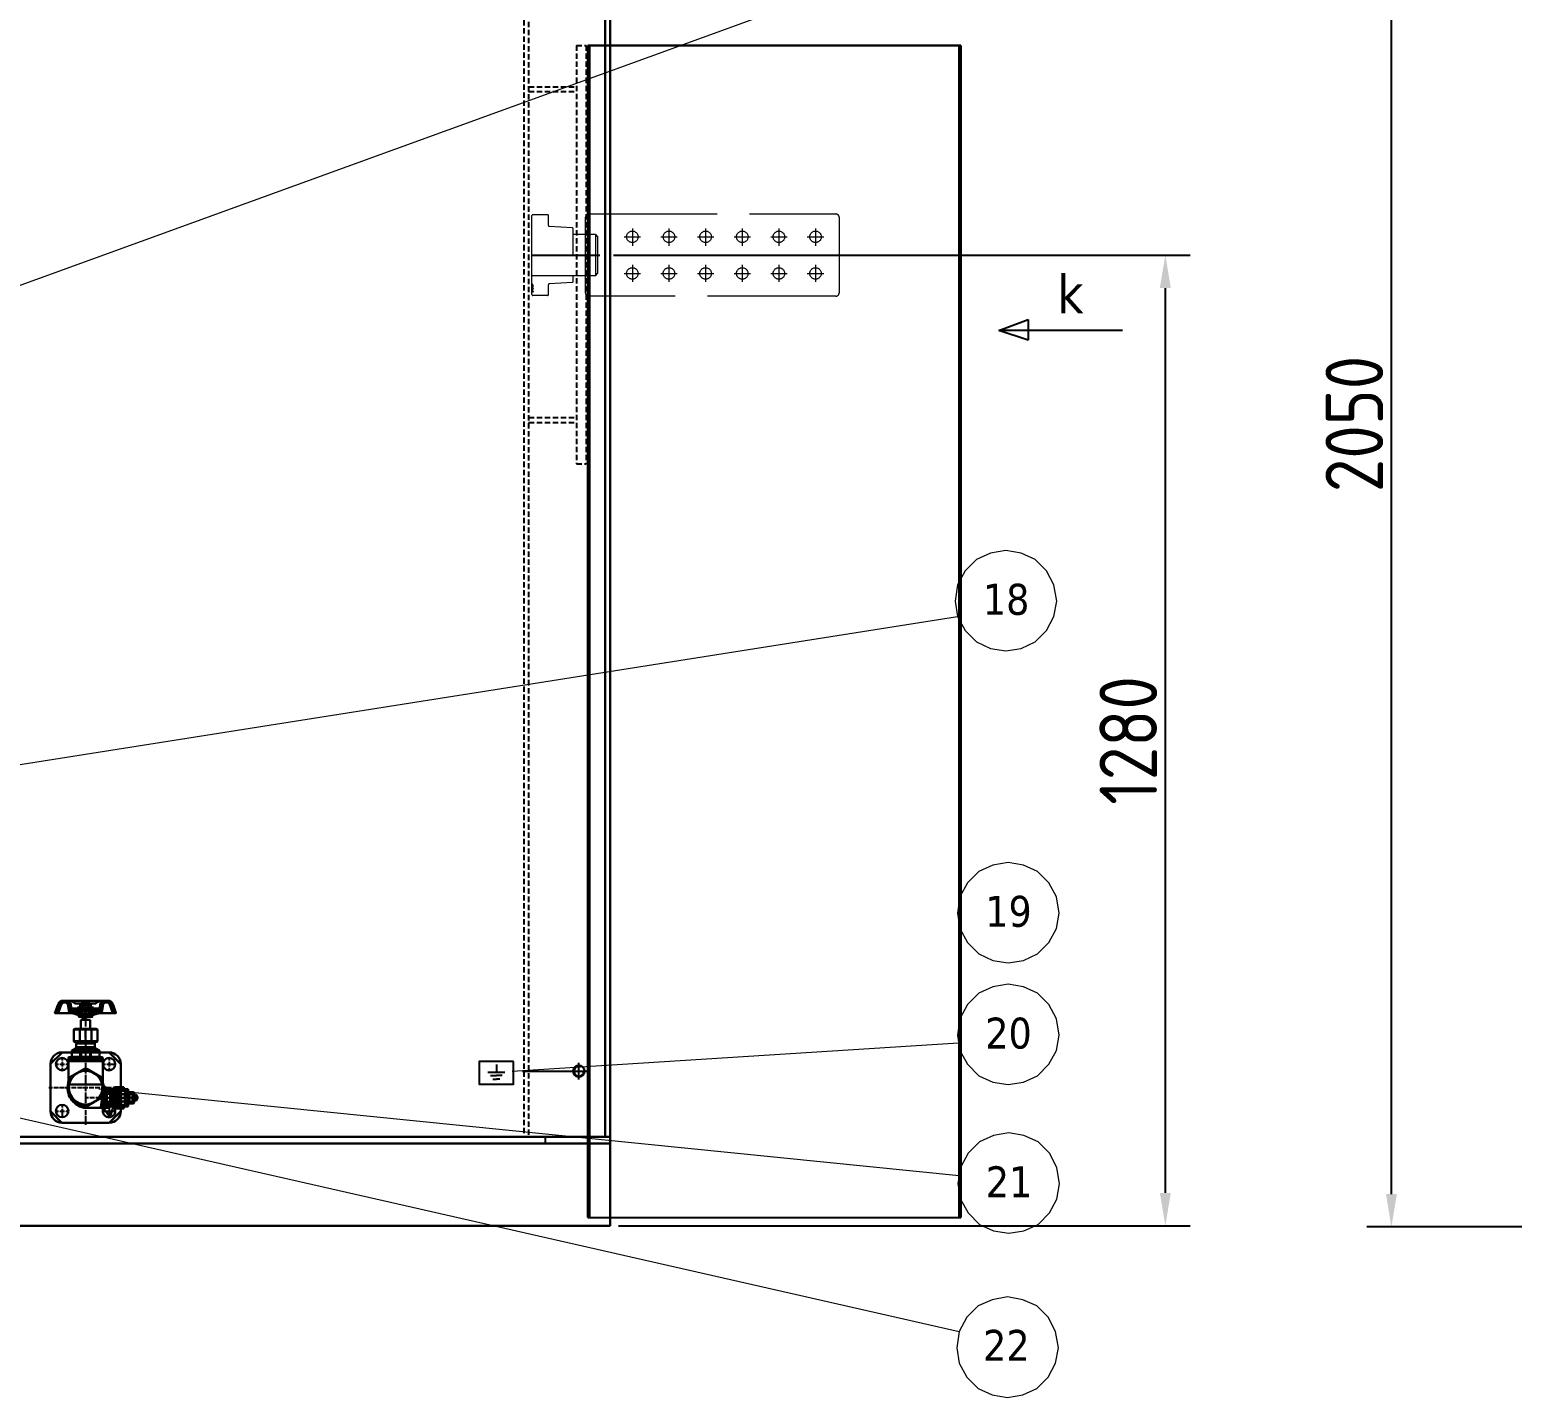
# Model space of a CAD drawing. Header units: millimetres. Extents: x 97339 to 122350, y -311274 to -152040.
# Drawn here: x 111856 to 113657, y -155415 to -153754 of the extents above; entities that cross this region are included whole.
import ezdxf

# ---------------------------------------------------------------- set-up
doc = ezdxf.new("R2010")
doc.units = ezdxf.units.MM
doc.header["$LTSCALE"] = 13
for name, pattern in [('ACAD_ISO02W100', [15, 12, -3]), ('CENTER', [50.8, 31.75, -6.35, 6.35, -6.35]), ('CENTERX2', [101.6, 63.5, -12.7, 12.7, -12.7]), ('DASHED', [0.75, 0.5, -0.25])]:
    doc.linetypes.add(name, pattern=pattern)
doc.layers.get('0').update_dxf_attribs({"color": 1, "linetype": 'CENTER'})
doc.layers.add('1', color=4, linetype='Continuous')
doc.layers.add('4虚线层', color=6, linetype='DASHED')
doc.layers.add('标注、文本', color=3, linetype='Continuous', lineweight=25)
doc.layers.add('铁心', color=3, linetype='Continuous', lineweight=0)
doc.styles.get("Standard").update_dxf_attribs({"font": 'gbenor.shx', "bigfont": 'gbcbig.shx'})
doc.styles.add('Tahoma$001', font='tahoma.ttf', dxfattribs={"height": 2.159784})
doc.dimstyles.new('1-15', dxfattribs={"dimscale": 20, "dimtxt": 3.5, "dimasz": 2, "dimexe": 1.5, "dimexo": 0.5, "dimgap": 0.5, "dimtad": 1, "dimtoh": 1, "dimdec": 1, "dimdsep": 46, "dimtxsty": 'Standard', "dimcen": 2.5, "dimclrd": 3, "dimclre": 3, "dimclrt": 3, "dimadec": 0, "dimazin": 2, "dimtfac": 1, "dimtdec": 1, "dimtmove": 0, "dimatfit": 2, "dimfxl": 1, "dimarcsym": 0})

# ---------------------------------------------------------------- blocks, each defined once
blk = doc.blocks.new('257561')
at = {"layer": '标注、文本'}
for p, q in [((856.87, 2219.06), (856.87, 2214.09)), ((851.69, 2214.09), (862.06, 2214.09)), ((853.4, 2212.22), (856.87, 2212.22)), ((854.71, 2210.17), (856.87, 2210.17)), ((860.35, 2212.22), (856.87, 2212.22)), ((859.04, 2210.17), (856.87, 2210.17))]:
    blk.add_line(p, q, dxfattribs=at)
blk = doc.blocks.new('A$C68737E7E')
at = {"layer": '1', "color": 1, "linetype": 'CENTERX2', "lineweight": -3, "ltscale": 0.1}
for p, q in [((44.7, 143.1), (44.7, 146.2)), ((44.7, 146.2), (44.7, 139.9)), ((44.7, 142.3), (44.7, 142.4)), ((44.7, 135.9), (44.7, 141.6)), ((44.7, 139.2), (44.7, 139.1)), ((44.7, 138.4), (44.7, 132.7)), ((44.7, 135.1), (44.7, 135.2)), ((44.7, 128.8), (44.7, 134.4)), ((44.7, 132), (44.7, 131.9)), ((44.7, 131.2), (44.7, 125.6)), ((44.7, 130.9), (44.7, 126.5)), ((44.7, 127.9), (44.7, 128)), ((44.7, 125.9), (44.7, 125.7)), ((44.7, 125), (44.7, 119.4)), ((44.7, 118.7), (44.7, 118.6)), ((44.7, 117.9), (44.7, 113.5)), ((44.7, 112.3), (44.7, 117.4)), ((44.7, 113.3), (44.7, 110.4)), ((44.7, 111.5), (44.7, 111.6)), ((44.7, 105.2), (44.7, 110.8)), ((44.7, 109.6), (44.7, 109.5)), ((44.7, 108.8), (44.7, 103.2)), ((44.7, 104.3), (44.7, 104.4)), ((44.7, 98.5), (44.7, 103.6)), ((44.7, 102.5), (44.7, 102.4)), ((44.7, 101.7), (44.7, 98.2)), ((44.7, 101.6), (44.7, 96)), ((44.7, 97.5), (44.7, 97.4)), ((44.7, 96.7), (44.7, 91.1)), ((44.7, 95.3), (44.7, 95.2)), ((44.7, 94.5), (44.7, 88.8)), ((44.7, 90.3), (44.7, 90.2)), ((8.6, 73.7), (11.9, 73.7)), ((12.5, 73.7), (12.7, 73.7)), ((13.4, 73.7), (19, 73.7)), ((16.2, 81.3), (16.2, 78.1)), ((16.2, 77.4), (16.2, 77.2)), ((16.2, 76.5), (16.2, 70.9)), ((19.7, 73.7), (19.8, 73.7)), ((20.5, 73.7), (23.8, 73.7)), ((44.7, 89.5), (44.7, 83.9)), ((44.7, 88.1), (44.7, 88)), ((44.7, 87.3), (44.7, 81.7)), ((44.7, 83.2), (44.7, 83.1)), ((44.7, 82.3), (44.7, 76.7)), ((44.7, 81), (44.7, 80.9)), ((44.7, 80.1), (44.7, 77.2)), ((44.7, 76), (44.7, 75.9)), ((44.7, 75.2), (44.7, 69.5)), ((65.6, 73.7), (68.8, 73.7)), ((69.5, 73.7), (69.7, 73.7)), ((70.4, 73.7), (76, 73.7)), ((73.2, 81.3), (73.2, 78.1)), ((73.2, 77.4), (73.2, 77.2)), ((73.2, 76.5), (73.2, 70.9)), ((76.7, 73.7), (76.8, 73.7)), ((77.5, 73.7), (80.8, 73.7)), ((16.2, 70.2), (16.2, 70.1)), ((16.2, 69.4), (16.2, 66.1)), ((44.7, 68.8), (44.7, 68.7)), ((44.7, 68), (44.7, 62.4)), ((44.7, 61.7), (44.7, 61.6)), ((44.7, 60.8), (44.7, 55.2)), ((44.7, 54.5), (44.7, 54.4)), ((73.2, 70.2), (73.2, 70.1)), ((73.2, 69.4), (73.2, 66.1)), ((0, 45.2), (4.5, 45.2)), ((5.2, 45.2), (5.3, 45.2)), ((6, 45.2), (11.7, 45.2)), ((12.4, 45.2), (12.5, 45.2)), ((13.2, 45.2), (18.8, 45.2)), ((19.5, 45.2), (19.7, 45.2)), ((20.4, 45.2), (26, 45.2)), ((26.7, 45.2), (26.8, 45.2)), ((27.5, 45.2), (33.2, 45.2)), ((33.9, 45.2), (34, 45.2)), ((34.7, 45.2), (40.3, 45.2)), ((41, 45.2), (41.2, 45.2)), ((41.9, 45.2), (47.5, 45.2)), ((44.7, 53.7), (44.7, 48)), ((44.7, 47.3), (44.7, 47.2)), ((44.7, 46.5), (44.7, 40.9)), ((44.7, 40.2), (44.7, 40.1)), ((44.7, 39.3), (44.7, 33.7)), ((48.2, 45.2), (48.3, 45.2)), ((49, 45.2), (54.7, 45.2)), ((55.4, 45.2), (55.5, 45.2)), ((56.2, 45.2), (61.8, 45.2)), ((62.6, 45.2), (62.7, 45.2)), ((63.4, 45.2), (69, 45.2)), ((69.3, 45.2), (73.7, 45.2)), ((69.7, 45.2), (69.8, 45.2)), ((70.5, 45.2), (76.2, 45.2)), ((76.9, 45.2), (77, 45.2)), ((77.7, 45.2), (83.3, 45.2)), ((84.1, 45.2), (84.2, 45.2)), ((84.9, 45.2), (89.4, 45.2)), ((16.2, 24.3), (16.2, 21.1)), ((16.2, 20.4), (16.2, 20.3)), ((16.2, 19.5), (16.2, 13.9)), ((44.7, 33), (44.7, 32.9)), ((48.3, 32.9), (44.7, 32.9)), ((44.7, 32.2), (44.7, 26.5)), ((44.7, 25.8), (44.7, 25.7)), ((44.7, 25), (44.7, 19.4)), ((44.7, 18.7), (44.7, 18.5)), ((49.1, 32.9), (49, 32.9)), ((55.5, 32.9), (49.9, 32.9)), ((56.3, 32.9), (56.2, 32.9)), ((62.7, 32.9), (57, 32.9)), ((63.5, 32.9), (63.4, 32.9)), ((69.8, 32.9), (64.2, 32.9)), ((70.1, 32.9), (76.5, 32.9)), ((70.7, 32.9), (70.5, 32.9)), ((77, 32.9), (71.4, 32.9)), ((73.2, 24.3), (73.2, 21.1)), ((73.2, 20.4), (73.2, 20.3)), ((73.2, 19.5), (73.2, 13.9)), ((77.2, 32.9), (77.3, 32.9)), ((77.8, 32.9), (77.7, 32.9)), ((81.7, 32.9), (77.9, 32.9)), ((78, 32.9), (83.6, 32.9)), ((84.2, 32.9), (78.5, 32.9)), ((82.5, 32.9), (82.4, 32.9)), ((88.9, 32.9), (83.2, 32.9)), ((84.4, 32.9), (84.5, 32.9)), ((85, 32.9), (84.9, 32.9)), ((85.2, 32.9), (90.8, 32.9)), ((89.3, 32.9), (85.7, 32.9)), ((89.7, 32.9), (89.6, 32.9)), ((96, 32.9), (90.4, 32.9)), ((91.5, 32.9), (91.7, 32.9)), ((92.4, 32.9), (98.7, 32.9)), ((96.9, 32.9), (96.8, 32.9)), ((103.2, 32.9), (97.6, 32.9)), ((104, 32.9), (103.9, 32.9)), ((108.5, 32.9), (104.7, 32.9)), ((8.6, 16.7), (11.9, 16.7)), ((12.5, 16.7), (12.7, 16.7)), ((13.4, 16.7), (19, 16.7)), ((16.2, 13.2), (16.2, 13.1)), ((16.2, 12.4), (16.2, 9.1)), ((19.7, 16.7), (19.8, 16.7)), ((20.5, 16.7), (23.8, 16.7)), ((44.7, 17.8), (44.7, 12.2)), ((44.7, 11.5), (44.7, 11.4)), ((44.7, 10.7), (44.7, 5)), ((44.7, 4.3), (44.7, 4.2)), ((44.7, 3.5), (44.7, 0)), ((65.6, 16.7), (68.8, 16.7)), ((69.5, 16.7), (69.7, 16.7)), ((70.4, 16.7), (76, 16.7)), ((73.2, 13.2), (73.2, 13.1)), ((73.2, 12.4), (73.2, 9.1)), ((76.7, 16.7), (76.8, 16.7)), ((77.5, 16.7), (80.8, 16.7))]:
    blk.add_line(p, q, dxfattribs=at)
at = {"layer": '标注、文本', "color": 4, "lineweight": 30}
for p, q in [((11.6, 147), (7.5, 135.8)), ((14.3, 144.2), (8.5, 138.4)), ((17.6, 150.8), (10.3, 143.5)), ((15.3, 147), (11.2, 135.8)), ((17, 150.8), (27.5, 150.8)), ((17.5, 148.5), (20.8, 148.5)), ((20.9, 150.8), (18.6, 148.5)), ((23.6, 150.2), (21.7, 148.3)), ((25.4, 148.8), (23.1, 146.5)), ((23.1, 146.6), (24.7, 137.2)), ((26.6, 146.6), (23.6, 143.7)), ((26.7, 146), (27.3, 142.7)), ((27.5, 150.8), (62.7, 150.8)), ((38.8, 147.3), (33.1, 147.3)), ((38.2, 145.7), (38.2, 142.8)), ((49.4, 146.1), (39.8, 146.1)), ((42.2, 148.5), (41, 147.3)), ((41, 147.3), (48, 147.3)), ((41, 147.3), (41, 146.1)), ((41.4, 145.7), (41.4, 142.8)), ((42, 148.2), (42, 146.1)), ((42.2, 148.5), (46.9, 148.5)), ((43.3, 150.8), (44.6, 150.8)), ((43.3, 150.8), (45.9, 150.8)), ((45.9, 150.8), (44.6, 150.8)), ((46.9, 148.5), (48, 147.3)), ((47.1, 148.2), (47.1, 146.1)), ((47.8, 145.7), (47.8, 142.8)), ((48, 147.3), (48, 146.1)), ((50.3, 147.3), (56, 147.3)), ((51, 145.7), (51, 142.8)), ((66.1, 146.9), (61.8, 142.5)), ((62.4, 146.4), (61.8, 142.7)), ((66.5, 150.6), (62.5, 146.6)), ((72.1, 150.8), (62.7, 150.8)), ((66, 146.6), (64.4, 137.2)), ((65.7, 144.6), (64.4, 137.2)), ((70, 150.8), (67.6, 148.4)), ((73.2, 150.7), (71, 148.5)), ((75.5, 149.7), (73.4, 147.6)), ((73.8, 147), (77.9, 135.8)), ((77, 148), (74.4, 145.3)), ((78, 145.7), (75.3, 143)), ((77.5, 147), (81.6, 135.8)), ((7.5, 135.8), (27.8, 135.8)), ((12.4, 139), (9.1, 135.8)), ((27.1, 143.9), (24.1, 140.9)), ((28.3, 141.8), (24.6, 138.1)), ((25.6, 136.3), (36.5, 133.4)), ((31.1, 141.3), (26, 136.2)), ((28.3, 141.8), (36.5, 140.4)), ((33.9, 140.8), (28.6, 135.5)), ((29.8, 141.5), (59.2, 141.5)), ((37.8, 141.5), (31.2, 134.8)), ((39.5, 139.9), (33.7, 134.2)), ((34.9, 142.4), (39.8, 142.4)), ((34.9, 142.4), (34.9, 141.5)), ((39.5, 136.6), (36.3, 133.5)), ((36.5, 141.5), (36.5, 140.4)), ((36.5, 133.4), (36.5, 131.1)), ((36.5, 131.1), (39.6, 131.1)), ((39.4, 133.3), (37.2, 131.1)), ((40, 141.6), (39.1, 140.8)), ((39.1, 140.8), (50.3, 140.8)), ((39.5, 141.5), (39.4, 131.1)), ((41, 141.5), (39.6, 140.2)), ((49.4, 142.4), (39.8, 142.4)), ((41, 141.5), (48.1, 141.5)), ((48.1, 141.5), (41, 141.5)), ((41, 141.5), (41, 131.1)), ((48.1, 141.5), (41, 131.1)), ((41, 141.5), (48.1, 131.1)), ((42, 142.7), (42, 142.4)), ((48.1, 141.5), (49.5, 140.2)), ((48.1, 141.5), (48.1, 131.1)), ((54.2, 142.4), (49.3, 142.4)), ((49.5, 140.2), (49.5, 131.1)), ((49.5, 131.1), (52.7, 131.1)), ((49.6, 141.5), (49.7, 131.1)), ((50.9, 141.5), (49.6, 140.2)), ((53.1, 140.5), (49.6, 137)), ((57.1, 141.1), (49.7, 133.7)), ((61.1, 141.9), (50.3, 131.1)), ((50.3, 127.7), (50.3, 116.6)), ((60.9, 141.8), (52.7, 140.4)), ((52.7, 141.5), (52.7, 140.4)), ((63.5, 136.3), (52.7, 133.4)), ((63.5, 136.3), (52.7, 133.4)), ((52.7, 133.4), (52.7, 131.1)), ((54.2, 142.4), (54.2, 141.5)), ((65.3, 142.9), (57.1, 134.6)), ((61.3, 135.8), (81.6, 135.8)), ((64.7, 138.9), (61.6, 135.8)), ((78.9, 143.3), (76.2, 140.6)), ((79.7, 140.9), (77, 138.2)), ((80.6, 138.5), (77.9, 135.8)), ((81.5, 136.1), (81.2, 135.8)), ((32.3, 116.6), (57.1, 116.6)), ((37.6, 115.5), (37.6, 101.6)), ((51.8, 115.5), (51.8, 101.6)), ((30.4, 101.6), (32.3, 100.5)), ((32.3, 100.5), (34.1, 100.5)), ((32.3, 92.7), (57.1, 92.7)), ((33, 91.5), (56.3, 91.5)), ((34.2, 99.8), (33.3, 98.9)), ((33.3, 98.9), (33.3, 94.4)), ((33.3, 98.9), (56.1, 98.9)), ((33.3, 94.4), (56.1, 94.4)), ((34.1, 100.5), (55.3, 100.5)), ((34.2, 100.5), (34.2, 99.8)), ((34.2, 99.8), (35, 99.8)), ((35, 100.5), (35, 99.8)), ((38.3, 90.1), (38.3, 82.5)), ((38.3, 90.1), (39.2, 90.1)), ((39.2, 90.1), (39.2, 82.5)), ((50.2, 90.1), (50.2, 82.5)), ((50.2, 90.1), (51.1, 90.1)), ((54.4, 100.5), (54.4, 99.8)), ((54.4, 99.8), (55.1, 99.8)), ((55.1, 100.5), (55.1, 99.8)), ((55.1, 99.8), (56.1, 98.9)), ((55.3, 100.5), (57.1, 100.5)), ((56.1, 98.9), (56.1, 94.4)), ((59, 101.6), (57.1, 100.5)), ((2, 73.7), (2, 16.7)), ((16.2, 88), (73.2, 88)), ((23.8, 81.2), (23.8, 78.7)), ((23.8, 78.7), (26.9, 78.7)), ((23.8, 78.7), (65.6, 78.7)), ((23.8, 78.7), (23.8, 77.3)), ((23.8, 77.3), (23.8, 52.9)), ((23.8, 77.3), (65.6, 77.3)), ((24.3, 81.2), (65.1, 81.2)), ((27.8, 82.5), (24.6, 82.2)), ((26.9, 78.7), (62.5, 78.7)), ((27.8, 82.5), (61.6, 82.5)), ((61.6, 82.5), (64.7, 82.2)), ((62.5, 78.7), (65.6, 78.7)), ((65.6, 81.2), (65.6, 78.7)), ((65.6, 78.7), (65.6, 77.3)), ((65.6, 77.3), (65.6, 52.9)), ((87.4, 73.7), (87.4, 45.7)), ((24.3, 55.4), (24.3, 35.1)), ((43.3, 68), (25.7, 57.9)), ((63.7, 57.9), (46.1, 68)), ((24.6, 48.8), (64.8, 48.8)), ((72.4, 45.2), (66, 38.8)), ((73.7, 44.3), (66, 36.7)), ((70.3, 45.2), (66.1, 41)), ((68, 36.5), (66.1, 34.7)), ((68.1, 45.2), (66.4, 43.5)), ((68, 37.9), (83.2, 37.9)), ((68, 37.9), (68, 34.8)), ((69.3, 37.9), (68, 36.5)), ((68, 36.7), (69.4, 35.2)), ((69.9, 37.7), (68.1, 36)), ((68.1, 37.2), (69.9, 35.4)), ((70.2, 37.5), (68.3, 35.6)), ((68.4, 37.5), (70.3, 35.6)), ((70.5, 37.1), (68.7, 35.3)), ((68.8, 37.8), (70.5, 36)), ((70.6, 36.6), (69.2, 35.2)), ((74, 42.6), (69.3, 37.9)), ((69.3, 37.9), (70.6, 36.6)), ((70.6, 37.9), (70.6, 27.9)), ((70.6, 37.9), (75.4, 36.9)), ((70.6, 36.5), (70.6, 29.2)), ((76.2, 42.6), (71.5, 37.9)), ((78.3, 42.6), (73.6, 37.9)), ((73.7, 45.2), (73.7, 42.6)), ((73.7, 43.3), (83.2, 43.3)), ((73.7, 42.6), (83.9, 42.6)), ((74.8, 43.3), (74, 42.6)), ((74.6, 38.6), (83.9, 38.6)), ((74.6, 38.6), (74.6, 27.2)), ((76.4, 38.6), (75.7, 37.9)), ((76.9, 43.3), (76.2, 42.6)), ((76.3, 37.9), (83.8, 37.9)), ((80.4, 42.6), (76.4, 38.6)), ((77, 38.6), (83.1, 38.6)), ((77, 38.6), (77, 27.2)), ((78.6, 38.6), (77.8, 37.9)), ((79.1, 43.3), (78.3, 42.6)), ((82.5, 42.6), (78.6, 38.6)), ((79.3, 43.5), (79.3, 22.2)), ((79.3, 43.5), (79.6, 43.3)), ((79.5, 43.3), (84.1, 43.3)), ((79.6, 45.4), (81.7, 43.3)), ((79.6, 43.3), (80.3, 42.6)), ((91, 45.7), (79.8, 45.7)), ((80.7, 38.6), (80, 37.9)), ((80.3, 42.6), (80.3, 23.2)), ((81.2, 43.3), (80.4, 42.6)), ((84.1, 42), (80.7, 38.6)), ((81.4, 45.7), (83.8, 43.3)), ((81.7, 43.3), (82.4, 42.6)), ((82.8, 38.6), (82.1, 37.9)), ((83.2, 43.3), (82.5, 42.6)), ((84.1, 39.9), (82.8, 38.6)), ((83.1, 38.6), (83.8, 37.9)), ((83.1, 38.6), (83.1, 27.2)), ((83.2, 43.3), (84.1, 42.4)), ((84.1, 38.8), (83.2, 37.9)), ((83.2, 37.9), (83.2, 27.9)), ((83.6, 45.7), (85.5, 43.8)), ((83.8, 43.3), (84.1, 43.1)), ((83.8, 37.9), (87.2, 37.9)), ((83.8, 37.9), (83.8, 27.9)), ((85.3, 43.8), (84.1, 42.7)), ((84.8, 43.8), (84.1, 43.1)), ((84.1, 43.8), (84.1, 21.9)), ((84.1, 43.8), (86, 43.8)), ((84.1, 43), (85.2, 41.9)), ((84.1, 42.5), (84.7, 42)), ((84.1, 42.4), (84.1, 38.8)), ((84.1, 38.8), (84.1, 27)), ((85.5, 43.6), (84.2, 42.3)), ((84.2, 43.3), (85.5, 42)), ((84.4, 43.6), (85.7, 42.2)), ((85.8, 43.5), (84.4, 42.1)), ((84.7, 43.7), (85.9, 42.5)), ((85.9, 43.2), (84.7, 42)), ((85, 43.8), (86, 42.8)), ((86, 42.8), (85.1, 41.9)), ((85.7, 45.7), (89.7, 41.7)), ((86, 43.8), (86, 21.9)), ((86, 43.3), (87.6, 41.7)), ((94.5, 41.7), (86, 41.7)), ((87.9, 41.7), (87.2, 40.5)), ((87.2, 40.5), (87.2, 25.3)), ((87.8, 45.7), (91.9, 41.7)), ((92.3, 41.7), (87.9, 41.7)), ((92.3, 37.3), (87.9, 37.3)), ((90, 45.7), (91.2, 44.5)), ((91, 45.7), (91.2, 45.5)), ((91.2, 45.5), (91.2, 43.5)), ((91.2, 43.5), (91.4, 43.3)), ((96.3, 43.3), (91.4, 43.3)), ((92.3, 41.7), (92.9, 40.5)), ((92.4, 43.3), (94, 41.7)), ((92.9, 40.5), (92.9, 25.3)), ((95.3, 36.2), (92.9, 36.2)), ((94.5, 43.3), (96.4, 41.4)), ((94.5, 41.7), (94.5, 37.6)), ((94.5, 41.7), (94.5, 24.1)), ((94.5, 41.1), (98, 37.6)), ((94.5, 39), (95.9, 37.6)), ((101.7, 37.6), (94.5, 37.6)), ((95.8, 36.7), (95.3, 36.2)), ((95.3, 36.2), (95.3, 29.6)), ((95.3, 36.2), (98.2, 36.2)), ((95.8, 36.7), (97.7, 36.7)), ((96.3, 43.3), (96.4, 43.1)), ((96.4, 43.1), (96.4, 39.9)), ((96.4, 39.9), (96.6, 39.8)), ((103, 39.8), (96.6, 39.8)), ((97.7, 36.7), (98.2, 36.2)), ((98, 39.8), (100.2, 37.6)), ((98.2, 36.2), (98.2, 29.6)), ((100.2, 39.8), (103.6, 36.4)), ((101.7, 37.6), (101.7, 28.1)), ((101.7, 36.2), (104.9, 32.9)), ((102.3, 39.8), (103.6, 38.5)), ((103, 39.8), (103.6, 38.8)), ((103.6, 38.8), (103.6, 35)), ((106.1, 36.7), (105.7, 36.7)), ((105.7, 36.7), (105.7, 35)), ((105.7, 36.4), (106.9, 35.2)), ((106.1, 36.7), (107.8, 33.4)), ((25.7, 32.6), (43.3, 22.5)), ((44.7, 20.5), (73.7, 20.5)), ((70, 27.9), (62.6, 20.5)), ((68, 28), (64.7, 24.7)), ((72.1, 27.9), (64.8, 20.5)), ((68, 30.1), (65.8, 27.9)), ((67.5, 34.3), (66.1, 34.3)), ((67.5, 31.5), (66.2, 31.5)), ((67.2, 31.5), (66.2, 30.4)), ((74.3, 27.9), (66.9, 20.5)), ((67.5, 34.3), (67.5, 31.5)), ((68, 34.8), (68, 31)), ((68, 31), (68, 27.9)), ((69, 30.5), (68, 29.5)), ((69.6, 30.5), (68, 28.9)), ((68, 29.6), (69.7, 27.9)), ((68, 29), (69.1, 27.9)), ((68, 27.9), (83.2, 27.9)), ((68.2, 35.8), (68.6, 35.4)), ((70.1, 30.3), (68.2, 28.4)), ((68.2, 30), (70.1, 28.1)), ((70.4, 30), (68.5, 28.1)), ((68.6, 30.3), (70.4, 28.5)), ((69, 30.5), (70.6, 28.9)), ((70.6, 29.5), (69, 27.9)), ((75.7, 27.2), (69.1, 20.5)), ((70.6, 28.9), (69.6, 27.9)), ((69.7, 30.5), (70.6, 29.6)), ((75.4, 28.8), (70.6, 27.9)), ((73.7, 23), (71.2, 20.5)), ((73.7, 20.9), (73.3, 20.5)), ((73.7, 23.2), (83.9, 23.2)), ((73.7, 23.2), (73.7, 20.5)), ((73.8, 23.2), (73.7, 23)), ((73.7, 22.4), (83.2, 22.4)), ((77.8, 27.2), (73.8, 23.2)), ((74.6, 27.2), (83.9, 27.2)), ((76, 23.2), (75.2, 22.4)), ((76.4, 27.9), (75.7, 27.2)), ((80, 27.2), (76, 23.2)), ((76.3, 27.9), (83.8, 27.9)), ((77, 27.2), (83.1, 27.2)), ((78.1, 23.2), (77.3, 22.4)), ((78.5, 27.9), (77.8, 27.2)), ((82.1, 27.2), (78.1, 23.2)), ((80.3, 23.2), (79.3, 22.2)), ((79.3, 22.2), (79.3, 20.5)), ((79.3, 22.2), (81.5, 20)), ((79.3, 20.5), (79.8, 20)), ((80.2, 23.2), (79.5, 22.4)), ((79.5, 22.4), (84.1, 22.4)), ((91, 20), (79.8, 20)), ((80.7, 27.9), (80, 27.2)), ((84.1, 27), (80.2, 23.2)), ((80.3, 23.2), (84.1, 23.2)), ((80.5, 23.2), (81.2, 22.4)), ((81.2, 22.4), (83.6, 20)), ((82.4, 23.2), (81.6, 22.4)), ((82.8, 27.9), (82.1, 27.2)), ((84.1, 24.9), (82.4, 23.2)), ((82.6, 23.2), (83.4, 22.4)), ((83.8, 27.9), (83.1, 27.2)), ((83.2, 27.9), (84.1, 27)), ((84.1, 23.4), (83.2, 22.4)), ((83.4, 22.4), (85.7, 20)), ((83.8, 27.9), (87.2, 27.9)), ((84.1, 27), (84.1, 23.4)), ((84.9, 23.9), (84.1, 23)), ((85.3, 23.8), (84.1, 22.6)), ((84.1, 23), (85.1, 21.9)), ((84.1, 21.9), (86, 21.9)), ((84.2, 23.3), (85.4, 22)), ((84.2, 22.4), (84.5, 22.1)), ((85.6, 23.7), (84.3, 22.3)), ((84.3, 23.6), (85.7, 22.2)), ((85.8, 23.4), (84.5, 22.1)), ((84.6, 23.7), (85.9, 22.5)), ((85.9, 23.2), (84.8, 22)), ((84.9, 23.9), (86, 22.8)), ((86, 22.8), (85.2, 22)), ((85.4, 23.8), (85.9, 23.3)), ((94.5, 24.1), (86, 24.1)), ((86, 24.1), (90, 20)), ((86, 21.9), (87.9, 20)), ((87.2, 25.3), (87.9, 24.1)), ((87.4, 20), (87.4, 16.7)), ((88.1, 24.1), (91.2, 21)), ((90.3, 24.1), (91.9, 22.4)), ((91.2, 20.2), (91, 20)), ((91.4, 22.4), (91.2, 22.2)), ((91.2, 22.2), (91.2, 20.2)), ((96.3, 22.4), (91.4, 22.4)), ((92.4, 24.1), (94, 22.4)), ((95.3, 29.6), (92.9, 29.6)), ((101.7, 28.1), (94.5, 28.1)), ((94.5, 26.2), (96.4, 24.3)), ((94.5, 24.1), (96.2, 22.4)), ((94.8, 28.1), (96.9, 26)), ((95.3, 29.6), (95.8, 29.1)), ((95.3, 29.6), (98.2, 29.6)), ((95.8, 29.1), (97.7, 29.1)), ((96.4, 22.6), (96.3, 22.4)), ((96.6, 26), (96.4, 25.8)), ((96.4, 25.8), (96.4, 22.6)), ((103, 26), (96.6, 26)), ((96.9, 28.1), (99, 26)), ((98.2, 29.6), (97.7, 29.1)), ((99, 28.1), (101.1, 26)), ((101.1, 28.1), (103.1, 26.2)), ((101.7, 34), (102.8, 32.9)), ((101.7, 31.9), (103.6, 30)), ((101.7, 29.7), (103.6, 27.8)), ((102.8, 32.9), (104.9, 30.7)), ((103.6, 27), (103, 26)), ((105.7, 35), (103.6, 35)), ((105.7, 30.7), (103.6, 30.7)), ((103.6, 30.7), (103.6, 27)), ((104.9, 35), (107.1, 32.9)), ((104.9, 32.9), (107, 30.8)), ((105.7, 30.7), (105.7, 29.1)), ((105.7, 30), (106.3, 29.4)), ((105.7, 29.1), (106.1, 29.1)), ((107.8, 32.4), (106.1, 29.1)), ((107.1, 32.9), (107.7, 32.2)), ((107.8, 33.4), (107.8, 32.4)), ((16.2, 2.5), (73.2, 2.5))]:
    blk.add_line(p, q, dxfattribs=at)
for points in [[(79.7, 140.9), (79.2, 142.3), (78.9, 143.3), (78, 145.7), (77.5, 147), (77, 148), (75.5, 149.7), (73.2, 150.7), (17, 150.8), (15.3, 150.5), (13.7, 149.7), (12.4, 148.5), (11.6, 147), (10.3, 143.5), (9.9, 142.3), (8.5, 138.4), (7.5, 135.8), (27.8, 135.8), (28.6, 135.5), (33.7, 134.2), (36.3, 133.5), (36.5, 133.4), (36.5, 131.1), (50.3, 131.1), (52.7, 131.1), (52.7, 133.4), (57.1, 134.6), (61.3, 135.8), (81.6, 135.8), (81.5, 136.1), (80.6, 138.5), (79.7, 140.9)], [(17, 150.8), (11.7, 147.2), (11.6, 147)], [(17.5, 148.5), (15.4, 147.2), (15.3, 147)], [(23.1, 146.6), (21.1, 148.5), (20.8, 148.5)], [(26.7, 146), (21.3, 150.8), (21, 150.8)], [(31.2, 148.3), (26.6, 150.8), (26.4, 150.8)], [(31.2, 148.3), (32.9, 147.3), (33.1, 147.3)], [(41.4, 145.7), (38.4, 145.8), (38.2, 145.7)], [(38.8, 147.3), (40.9, 148.8), (41, 149.1)], [(43.3, 150.8), (41.1, 149.3), (41, 149.1)], [(47.8, 145.7), (41.6, 145.7), (41.4, 145.7)], [(48.1, 149.1), (46.1, 150.8), (45.9, 150.8)], [(51, 145.7), (48, 145.8), (47.8, 145.7)], [(48.1, 149.1), (50.1, 147.3), (50.3, 147.3)], [(56, 147.3), (57.8, 148.2), (57.9, 148.3)], [(62.7, 150.8), (58.1, 148.5), (57.9, 148.3)], [(68.1, 150.8), (62.4, 146.2), (62.4, 146)], [(73.8, 147), (71.9, 148.5), (71.7, 148.5), (68.3, 148.5), (66.1, 146.8), (66, 146.6)], [(77.5, 147), (72.3, 150.8), (72.1, 150.8)], [(24.7, 137.2), (25.5, 136.4), (25.6, 136.3)], [(27.3, 142.7), (28.1, 141.8), (28.3, 141.8)], [(38.2, 142.8), (41.2, 142.7), (41.4, 142.8)], [(39.1, 127.4), (48.7, 127.5), (50.3, 127.7)], [(39.1, 127.4), (39.1, 116.6), (50.3, 116.6)], [(39.6, 140.2), (39.6, 131.1), (49.5, 131.1)], [(40, 141.6), (49.4, 141.6), (50.3, 140.8)], [(41.4, 142.8), (47.6, 142.7), (47.8, 142.8)], [(47.8, 142.8), (50.8, 142.7), (51, 142.8)], [(60.9, 141.8), (61.8, 142.6), (61.8, 142.7)], [(63.5, 136.3), (64.4, 137.1), (64.4, 137.2)], [(56.1, 98.9), (55.1, 99.8), (55.1, 100.5), (57.1, 100.5), (58.1, 101.1), (59, 101.6), (59, 115.5), (58.1, 116), (57.1, 116.6), (32.3, 116.6), (31.3, 116), (30.4, 115.5), (30.4, 101.6), (31.3, 101.1), (32.3, 100.5), (34.2, 100.5), (34.2, 99.8), (34.1, 99.7), (33.3, 98.9), (33.3, 94.4), (33.2, 93.7), (32.8, 93.2), (32.3, 92.7), (27.8, 90.1), (27.8, 82.5), (23.8, 81.2), (23.8, 78.7), (65.6, 78.7), (64.7, 82.2), (61.6, 82.5), (61.6, 90.1), (57.1, 92.7), (56.6, 93), (56.3, 93.4), (56.2, 93.9), (56.1, 94.4), (56.1, 98.9)], [(32.3, 116.6), (30.4, 115.5), (30.4, 101.6)], [(37.6, 115.5), (30.6, 115.7), (30.4, 115.5)], [(51.8, 115.5), (37.8, 115.6), (37.6, 115.5)], [(59, 115.5), (52, 115.7), (51.8, 115.5)], [(57.1, 116.6), (59, 115.5), (59, 101.6)], [(32.3, 92.7), (27.8, 90.1), (27.8, 82.5)], [(38.3, 90.1), (28, 90.2), (27.8, 90.1)], [(30.4, 101.6), (37.4, 101.5), (37.6, 101.6), (51.6, 101.5), (51.8, 101.6), (58.8, 101.5), (59, 101.6)], [(32.3, 92.7), (33.3, 94.2), (33.3, 94.4)], [(50.2, 90.1), (39.4, 90.2), (39.2, 90.1)], [(61.6, 90.1), (51.3, 90.2), (51.1, 90.1), (51.1, 82.5)], [(56.1, 94.4), (56.9, 92.8), (57.1, 92.7)], [(57.1, 92.7), (61.6, 90.1), (61.6, 82.5)], [(16.2, 88), (2, 73.9), (2, 73.7)], [(24.6, 82.2), (23.8, 81.3), (23.8, 81.2)], [(65.6, 81.2), (64.9, 82.1), (64.7, 82.2)], [(87.4, 73.7), (73.4, 88), (73.2, 88)], [(25.7, 57.9), (24.4, 55.6), (24.3, 55.4)], [(46.1, 68), (43.5, 68), (43.3, 68)], [(46.1, 68), (43.5, 68), (43.3, 68)], [(46.1, 22.5), (63.7, 32.6), (65, 34.9), (65.1, 35.1), (65.1, 55.4)], [(65.1, 55.4), (63.8, 57.7), (63.7, 57.9)], [(23.6, 51.7), (23.8, 52.9), (23.8, 52.9)], [(23.6, 51.7), (24.2, 37), (24.3, 36.8)], [(67, 46.4), (63, 21.6), (62.4, 20.5)], [(65.6, 52.9), (65.7, 51.8), (65.8, 51.7)], [(66.5, 47.8), (65.8, 51.5), (65.8, 51.7)], [(66.5, 47.8), (69.1, 45.2), (69.3, 45.2)], [(77, 38.6), (75.4, 36.9), (75.4, 28.8), (77, 27.2)], [(79.8, 45.7), (79.3, 45.2), (79.3, 43.5)], [(79.3, 43.5), (80.3, 42.6), (84.1, 42.6)], [(87.6, 41.1), (87.8, 37.5), (87.9, 37.3)], [(87.9, 37.3), (87.8, 28.7), (87.9, 28.5)], [(92.3, 37.3), (92.7, 40.9), (92.6, 41.1)], [(92.3, 28.5), (92.3, 37), (92.3, 37.3)], [(24.3, 35.1), (25.6, 32.8), (25.7, 32.6)], [(26.5, 32.1), (42.5, 20.7), (42.7, 20.6)], [(42.7, 20.6), (46.5, 20.6), (46.7, 20.6)], [(43.3, 22.5), (45.9, 22.5), (46.1, 22.5)], [(66.6, 20.5), (74.1, 9.2), (74.3, 9.2), (78.5, 22.1), (78.2, 22.4)], [(67.5, 34.3), (68, 34.7), (68, 34.8)], [(68, 31), (67.6, 31.5), (67.5, 31.5)], [(87.9, 28.5), (87.5, 24.8), (87.6, 24.6)], [(92.6, 24.6), (92.4, 28.3), (92.3, 28.5), (87.9, 28.5)], [(92.9, 25.3), (92.3, 24.1), (87.9, 24.1)], [(2, 16.7), (16, 2.5), (16.2, 2.5)], [(73.2, 2.5), (87.4, 16.5), (87.4, 16.7)]]:
    blk.add_lwpolyline(points, dxfattribs=at)
for centre, radius in [((16.2, 73.7), 7.56), ((73.2, 73.7), 7.56), ((44.7, 45.2), 20.4), ((69.3, 36.6), 1.31), ((85, 42.9), 0.926), ((16.2, 16.7), 7.56), ((69.3, 29.2), 1.31), ((85, 22.9), 0.926)]:
    blk.add_circle(centre, radius, dxfattribs=at)
for points in [[(16.8, 150.8), (14.5, 150.7), (12.6, 149.3), (11.7, 147.2)], [(17.2, 148.5), (16.3, 148.3), (15.8, 148), (15.4, 147.2)], [(72.1, 150.8), (53.7, 150.8), (35.4, 150.8), (17, 150.8)], [(23.1, 146.8), (22.8, 147.7), (22, 148.4), (21.1, 148.5)], [(26.7, 146.2), (26.1, 148.8), (23.9, 150.7), (21.3, 150.8)], [(31, 148.5), (30, 149.9), (28.4, 150.7), (26.6, 150.8)], [(31.3, 148.2), (31.5, 147.7), (32.4, 147.3), (32.9, 147.3)], [(41.2, 145.8), (40.3, 146.2), (39.3, 146.2), (38.4, 145.8)], [(39, 147.3), (39.8, 147.4), (40.7, 148.1), (40.9, 148.8)], [(43, 150.8), (42.1, 150.6), (41.4, 150.2), (41.1, 149.3)], [(47.6, 145.7), (45.6, 146.2), (43.6, 146.2), (41.6, 145.7)], [(48, 149.3), (47.6, 150.2), (47.1, 150.6), (46.1, 150.8)], [(50.8, 145.8), (49.9, 146.2), (48.9, 146.2), (48, 145.8)], [(48.2, 148.8), (48.5, 148), (49.3, 147.4), (50.1, 147.3)], [(56.2, 147.3), (56.8, 147.3), (57.5, 147.7), (57.8, 148.2)], [(62.5, 150.8), (60.7, 150.7), (59.1, 149.9), (58.1, 148.5)], [(67.9, 150.8), (65.2, 150.6), (63, 148.9), (62.4, 146.2)], [(68.1, 148.5), (67.1, 148.4), (66.3, 147.7), (66.1, 146.8)], [(73.7, 147.2), (73.3, 148), (72.8, 148.3), (71.9, 148.5)], [(77.4, 147.2), (76.5, 149.3), (74.6, 150.7), (72.3, 150.8)], [(24.8, 137.1), (25, 136.7), (25, 136.6), (25.5, 136.4)], [(27.3, 142.6), (27.6, 142.1), (27.6, 142.1), (28.1, 141.8)], [(37.2, 131.1), (41.6, 131.1), (46, 131.1), (50.3, 131.1)], [(38.4, 142.7), (39.3, 142.3), (40.3, 142.3), (41.2, 142.7)], [(40.1, 128), (44, 130.1), (45, 127.5), (48.7, 127.5)], [(41.6, 142.7), (43.6, 142.3), (45.6, 142.2), (47.6, 142.7)], [(48, 142.7), (48.9, 142.3), (49.9, 142.3), (50.8, 142.7)], [(61, 141.8), (61.4, 142), (61.6, 142.2), (61.8, 142.6)], [(63.6, 136.4), (64, 136.5), (64.2, 136.8), (64.4, 137.1)], [(37.4, 115.7), (35.3, 116.9), (32.7, 116.9), (30.6, 115.7)], [(51.6, 115.6), (47.2, 117), (42.2, 117), (37.8, 115.6)], [(58.8, 115.7), (56.6, 117), (54.1, 116.9), (52, 115.7)], [(38.1, 90.2), (34.9, 91.9), (31.2, 91.9), (28, 90.2)], [(30.6, 101.5), (32.7, 100.1), (35.3, 100.1), (37.4, 101.5)], [(32.5, 92.8), (32.9, 93.1), (33.2, 93.7), (33.3, 94.2)], [(37.8, 101.5), (42.3, 100.1), (47.1, 100.1), (51.6, 101.5)], [(50, 90.2), (46.6, 91.9), (42.8, 91.9), (39.4, 90.2)], [(61.4, 90.2), (58.2, 91.9), (54.5, 91.9), (51.3, 90.2)], [(52, 101.5), (54.1, 100.2), (56.7, 100.1), (58.8, 101.5)], [(56.1, 94.2), (56.2, 93.7), (56.4, 93.1), (56.9, 92.8)], [(16, 88), (8.3, 87.9), (2, 81.6), (2, 73.9)], [(24.6, 82.2), (24.2, 82.1), (23.8, 81.7), (23.8, 81.2)], [(24.5, 82.1), (24.2, 82.1), (23.8, 81.7), (23.8, 81.3)], [(65.6, 81.2), (65.5, 81.7), (65.3, 82), (64.7, 82.2)], [(65.6, 81.3), (65.6, 81.7), (65.2, 82), (64.9, 82.1)], [(87.4, 73.9), (87.3, 81.6), (81.1, 87.8), (73.4, 88)], [(25.6, 57.7), (25.2, 57), (24.7, 56.2), (24.4, 55.6)], [(45.9, 68), (45.1, 68), (44.3, 68), (43.5, 68)], [(45.9, 68), (45.1, 68), (44.3, 68), (43.5, 68)], [(65, 55.6), (64.6, 56.3), (64.2, 57), (63.8, 57.7)], [(23.6, 51.5), (22.4, 46.7), (22.6, 41.7), (24.2, 37)], [(23.7, 51.8), (23.7, 52.1), (23.8, 52.6), (23.8, 52.9)], [(66.3, 43.3), (64.9, 34.1), (68.5, 30.6), (63, 21.6)], [(65.6, 52.9), (65.6, 52.6), (65.6, 52.1), (65.7, 51.8)], [(66.5, 48), (66.3, 49.2), (66.1, 50.3), (65.8, 51.5)], [(66.5, 47.6), (66.7, 46.3), (67.8, 45.3), (69.1, 45.2)], [(87.8, 37), (87, 34.3), (87.1, 31.5), (87.8, 28.7)], [(87.5, 40.9), (87.1, 39.8), (87.2, 38.5), (87.8, 37.5)], [(92.3, 28.7), (93.1, 31.2), (93.2, 34.5), (92.3, 37)], [(92.4, 37.5), (93, 38.5), (93.1, 39.8), (92.7, 40.9)], [(24.4, 34.9), (24.7, 34.2), (25.2, 33.4), (25.6, 32.8)], [(26.6, 32), (30.1, 26.3), (36, 22.1), (42.5, 20.7)], [(42.9, 20.6), (44, 20.4), (45.4, 20.4), (46.5, 20.6)], [(43.5, 22.5), (44.3, 22.4), (45.1, 22.4), (45.9, 22.5)], [(66.4, 20.2), (63.7, 14.7), (68, 8.5), (74.1, 9.2)], [(63.8, 32.8), (64.2, 33.5), (64.6, 34.2), (65, 34.9)], [(67.6, 34.3), (67.8, 34.3), (67.9, 34.5), (68, 34.7)], [(68, 31), (67.8, 31.4), (67.9, 31.3), (67.6, 31.5)], [(74.5, 9.3), (80.6, 10.3), (82.9, 17.8), (78.5, 22.1)], [(87.8, 28.3), (87.2, 27.2), (87, 26), (87.5, 24.8)], [(92.7, 24.8), (93.1, 25.9), (93, 27.3), (92.4, 28.3)], [(2, 16.5), (2, 8.8), (8.3, 2.6), (16, 2.5)], [(73.4, 2.5), (81.1, 2.6), (87.3, 8.8), (87.4, 16.5)]]:
    blk.add_open_spline(points, degree=3, dxfattribs=at)
blk = doc.blocks.new('*D557')
at = {"layer": 'Defpoints', "color": 0, "transparency": 16777216}
for p in [(113509.8, -153257.1), (113752, -153257.1), (113752, -155208.4)]:
    blk.add_point(p, dxfattribs=at)
at = {"layer": '标注、文本', "color": 3, "lineweight": -2, "transparency": 16777216}
for p, q in [((113742, -153257.1), (113479.8, -153257.1)), ((113509.8, -155168.4), (113509.8, -153297.1)), ((113742, -155208.4), (113479.8, -155208.4))]:
    blk.add_line(p, q, dxfattribs=at)
at = {"layer": '标注、文本', "color": 3, "transparency": 16777216}
for points in [[(113503.2, -153297.1), (113516.5, -153297.1), (113509.8, -153257.1)], [(113503.2, -155168.4), (113516.5, -155168.4), (113509.8, -155208.4)]]:
    blk.add_solid(points, dxfattribs=at)
at = {"layer": '标注、文本', "color": 3, "transparency": 16777216, "insert": (113464.8, -154232.8), "char_height": 70, "attachment_point": 5, "rotation": 90}
blk.add_mtext('2050', dxfattribs=at)
blk = doc.blocks.new('*D578')
at = {"layer": 'Defpoints', "color": 0, "transparency": 16777216}
for p in [(112561.1, -154027.6), (113235.3, -154027.6), (112561.1, -155207)]:
    blk.add_point(p, dxfattribs=at)
at = {"layer": '标注、文本', "color": 3, "lineweight": -2, "transparency": 16777216}
for p, q in [((112571.1, -154027.6), (113265.3, -154027.6)), ((113235.3, -155167), (113235.3, -154067.6)), ((112571.1, -155207), (113265.3, -155207))]:
    blk.add_line(p, q, dxfattribs=at)
at = {"layer": '标注、文本', "color": 3, "transparency": 16777216}
for points in [[(113228.6, -154067.6), (113241.9, -154067.6), (113235.3, -154027.6)], [(113228.6, -155167), (113241.9, -155167), (113235.3, -155207)]]:
    blk.add_solid(points, dxfattribs=at)
at = {"layer": '标注、文本', "color": 3, "transparency": 16777216, "insert": (113190.3, -154617.3), "char_height": 70, "attachment_point": 5, "rotation": 90}
blk.add_mtext('1280', dxfattribs=at)

msp = doc.modelspace()

# ---------------------------------------------------------------- linework, layer by layer
at = {"color": 2, "linetype": 'ACAD_ISO02W100', "lineweight": 13}
for p, q in [((112466.078, -154074.422), (112466.078, -153979.664)), ((112485.078, -153978.664), (112467.078, -153978.664)), ((112486.078, -153991.729), (112486.078, -153979.664)), ((112531.078, -154002.666), (112531.078, -153981.664)), ((112531.078, -154002.664), (112531.078, -153981.664)), ((112535.078, -153977.664), (112835.078, -153977.631)), ((112535.078, -153977.664), (112637.134, -153977.664)), ((112839.078, -153981.631), (112839.078, -154073.631)), ((112515.144, -153994.602), (112487.011, -153992.726)), ((112516.078, -154027.687), (112516.078, -153995.6)), ((112543.078, -154002.664), (112516.078, -154002.664)), ((112531.078, -154052.665), (112531.078, -154002.664)), ((112543.078, -154002.664), (112543.069, -154052.664)), ((112543.078, -154002.664), (112546.078, -154005.664)), ((112546.069, -154049.664), (112546.078, -154005.664)), ((112577.988, -154005.414), (112597.988, -154005.414)), ((112587.988, -153995.414), (112587.988, -154015.414)), ((112587.988, -153995.695), (112587.988, -154016.361)), ((112622.488, -154005.414), (112642.488, -154005.414)), ((112632.488, -153995.414), (112632.488, -154015.414)), ((112632.488, -153995.695), (112632.488, -154016.361)), ((112666.988, -154005.414), (112686.988, -154005.414)), ((112676.988, -153995.414), (112676.988, -154015.414)), ((112676.988, -153995.695), (112676.988, -154016.361)), ((112711.488, -154005.414), (112731.488, -154005.414)), ((112721.488, -153995.414), (112721.488, -154015.414)), ((112721.488, -153995.695), (112721.488, -154016.361)), ((112755.988, -154005.414), (112775.988, -154005.414)), ((112765.988, -153995.414), (112765.988, -154015.414)), ((112765.988, -153995.695), (112765.988, -154016.361)), ((112800.488, -154005.414), (112820.488, -154005.414)), ((112810.488, -153995.414), (112810.488, -154015.414)), ((112810.488, -153995.695), (112810.488, -154016.361)), ((112543.078, -154007.666), (112543.078, -154047.666)), ((112587.978, -154039.581), (112587.978, -154060.247)), ((112587.978, -154039.914), (112587.978, -154059.914)), ((112632.478, -154039.581), (112632.478, -154060.247)), ((112632.478, -154039.914), (112632.478, -154059.914)), ((112676.978, -154039.581), (112676.978, -154060.247)), ((112676.978, -154039.914), (112676.978, -154059.914)), ((112721.478, -154039.581), (112721.478, -154060.247)), ((112721.478, -154039.914), (112721.478, -154059.914)), ((112765.978, -154039.581), (112765.978, -154060.247)), ((112765.978, -154039.914), (112765.978, -154059.914)), ((112810.478, -154039.581), (112810.478, -154060.247)), ((112810.478, -154039.914), (112810.478, -154059.914)), ((112543.078, -154052.664), (112466.078, -154052.664)), ((112515.144, -154060.726), (112487.011, -154062.602)), ((112516.078, -154059.729), (112516.078, -154052.664)), ((112531.078, -154073.664), (112531.078, -154052.665)), ((112531.078, -154073.664), (112531.078, -154052.665)), ((112543.069, -154052.664), (112546.069, -154049.664)), ((112577.978, -154049.914), (112597.978, -154049.914)), ((112622.478, -154049.914), (112642.478, -154049.914)), ((112666.978, -154049.914), (112686.978, -154049.914)), ((112711.478, -154049.914), (112731.478, -154049.914)), ((112755.978, -154049.914), (112775.978, -154049.914)), ((112800.478, -154049.914), (112820.478, -154049.914)), ((112468.015, -154072.265), (112466.078, -154073.179)), ((112466.078, -154075.664), (112466.078, -154073.179)), ((112467.078, -154064.519), (112467.078, -154063.664)), ((112467.078, -154064.519), (112468.015, -154065.346)), ((112468.015, -154065.346), (112467.078, -154066.26)), ((112467.078, -154067.457), (112467.078, -154066.26)), ((112467.078, -154067.457), (112468.015, -154068.284)), ((112468.015, -154068.284), (112467.078, -154069.197)), ((112467.078, -154071.438), (112467.078, -154069.197)), ((112467.078, -154071.438), (112468.015, -154072.265)), ((112485.078, -154076.664), (112467.078, -154076.664)), ((112486.078, -154075.664), (112486.078, -154063.6)), ((112835.078, -154077.631), (112535.078, -154077.664)), ((112637.25, -154077.664), (112535.078, -154077.664))]:
    msp.add_line(p, q, dxfattribs=at)
for centre in [(112587.988, -154005.414), (112632.488, -154005.414), (112676.988, -154005.414), (112721.488, -154005.414), (112765.988, -154005.414), (112810.488, -154005.414), (112587.978, -154049.914), (112632.478, -154049.914), (112676.978, -154049.914), (112721.478, -154049.914), (112765.978, -154049.914), (112810.478, -154049.914)]:
    msp.add_circle(centre, 7, dxfattribs=at)
for centre, radius, start, end in [((112467.078, -153979.664), 1, 90, 180), ((112485.078, -153979.664), 1, 0, 90), ((112535.078, -153981.664), 4, 90, 180), ((112535.078, -153981.664), 4, 90, 180), ((112835.078, -153981.631), 4, 0, 90), ((112487.078, -153991.729), 1, 180, 266.185925), ((112515.078, -153995.6), 1, 0, 86.185925), ((112515.078, -154059.729), 1, 273.814075, 0), ((112466.078, -154063.664), 1, 0.000001, 90.000001), ((112467.078, -154075.664), 1, 180, 270), ((112485.078, -154075.664), 1, 270, 0), ((112487.078, -154063.6), 1, 93.814075, 180), ((112535.078, -154073.664), 4, 180, 270), ((112535.078, -154073.664), 4, 180, 270), ((112835.078, -154073.631), 4, 270, 0)]:
    msp.add_arc(centre, radius, start, end, dxfattribs=at)
at = {"layer": '1', "color": 1, "linetype": 'CENTERX2', "lineweight": -3, "ltscale": 0.1}
for p, q in [((112466.078, -154027.655), (112787.326, -154027.637)), ((112523.078, -155029.051), (112523.078, -155009.035)), ((112454.755, -155019.043), (112547.401, -155019.043))]:
    msp.add_line(p, q, dxfattribs=at)
at = {"layer": '4虚线层'}
for p, q in [((112456.078, -153401.092), (112456.078, -155099.043)), ((112462.078, -153403.092), (112462.078, -155099.043)), ((112520.078, -153773.043), (112520.078, -154281.043)), ((112520.078, -153773.043), (112532.078, -153773.043)), ((112532.078, -153773.043), (112532.078, -154281.043)), ((112462.078, -153823.043), (112520.078, -153823.043)), ((112462.078, -153829.043), (112520.078, -153829.043)), ((112462.078, -154225.043), (112520.078, -154225.043)), ((112462.078, -154231.043), (112520.078, -154231.043)), ((112520.078, -154281.043), (112532.078, -154281.043)), ((110845.078, -155099.043), (112547.078, -155099.043)), ((112491.078, -155099.043), (110865.078, -155099.043)), ((112482.078, -155099.043), (112482.078, -155107.043)), ((112547.078, -155107.043), (110845.078, -155107.043))]:
    msp.add_line(p, q, dxfattribs=at)
at = {"layer": '标注、文本', "color": 4, "lineweight": 30}
for p, q in [((112561.078, -155107.043), (112561.078, -153257.074)), ((112555.078, -155099.043), (112555.078, -153293.074)), ((112534.078, -153773.043), (112534.078, -155197.043)), ((112534.078, -153773.043), (112987.078, -153773.043)), ((112536.078, -153773.043), (112536.078, -155197.043)), ((112985.078, -153773.043), (112985.078, -155197.043)), ((112987.078, -153773.043), (112987.078, -155197.043)), ((112561.078, -155099.043), (110831.078, -155099.043)), ((112561.078, -155107.043), (110831.078, -155107.043)), ((112561.078, -155207.043), (112561.078, -155107.043)), ((112561.078, -155207.043), (110831.078, -155207.043))]:
    msp.add_line(p, q, dxfattribs=at)
at = {"layer": '标注、文本'}
for p, q in [((113033.171, -154119.073), (113068.884, -154106.011)), ((113068.884, -154106.011), (113068.884, -154130.823)), ((113183.114, -154119.073), (113033.171, -154119.073)), ((113068.884, -154130.823), (113033.171, -154119.073)), ((112534.078, -155197.043), (112987.078, -155197.043))]:
    msp.add_line(p, q, dxfattribs=at)
msp.add_lwpolyline([(112443.636, -155007.264), (112402.116, -155007.264), (112402.116, -155034.973), (112443.636, -155034.973)], close=True, dxfattribs=at)
at = {"layer": '标注、文本', "color": 4, "lineweight": 30}
msp.add_circle((112523.078, -155019.043), 7, dxfattribs=at)
at = {"layer": '标注、文本'}
msp.add_arc((112523.078, -155019.043), 6, 90, 0, dxfattribs=at)
at = {"layer": '铁心'}
for points in [[(111746.211, -154099.828), (112982.183, -153650.659), (112982.183, -153650.659)], [(111777.258, -154657.019), (112982.885, -154466.852), (112982.885, -154466.852)], [(112442.097, -155019.043), (112984.278, -154984.556), (112984.278, -154984.556)], [(111940.03, -155040.577), (112984.92, -155145.94), (112984.92, -155145.94)], [(111792.081, -155064.07), (112984.92, -155335.291), (112984.92, -155335.291)]]:
    msp.add_lwpolyline(points, dxfattribs=at)
for points in [[(113103.36, -154448.178), (113100.047, -154428.3), (113091.011, -154411.132), (113077.157, -154397.277), (113059.989, -154389.748), (113041.616, -154386.435), (113022.943, -154389.748), (113006.076, -154397.277), (112992.222, -154411.132), (112982.885, -154428.3), (112979.873, -154448.178), (112982.885, -154466.852), (112992.222, -154483.718), (113006.076, -154497.573), (113022.943, -154505.404), (113041.616, -154508.416), (113059.989, -154505.404), (113077.157, -154497.573), (113091.011, -154483.718), (113100.047, -154466.852)], [(113106.259, -154827.261), (113102.946, -154807.383), (113093.91, -154790.215), (113080.056, -154776.361), (113062.888, -154768.831), (113044.515, -154765.518), (113025.842, -154768.831), (113008.975, -154776.361), (112995.121, -154790.215), (112985.784, -154807.383), (112982.772, -154827.261), (112985.784, -154845.935), (112995.121, -154862.801), (113008.975, -154876.656), (113025.842, -154884.487), (113044.515, -154887.499), (113062.888, -154884.487), (113080.056, -154876.656), (113093.91, -154862.801), (113102.946, -154845.935)], [(113106.259, -154975.219), (113102.946, -154955.341), (113093.91, -154938.173), (113080.056, -154924.318), (113062.888, -154916.789), (113044.515, -154913.476), (113025.842, -154916.789), (113008.975, -154924.318), (112995.121, -154938.173), (112985.784, -154955.341), (112982.772, -154975.219), (112985.784, -154993.893), (112995.121, -155010.759), (113008.975, -155024.614), (113025.842, -155032.445), (113044.515, -155035.457), (113062.888, -155032.445), (113080.056, -155024.614), (113093.91, -155010.759), (113102.946, -154993.893)], [(113106.901, -155155.879), (113103.588, -155136), (113094.553, -155118.833), (113080.698, -155104.978), (113063.53, -155097.448), (113045.158, -155094.135), (113026.484, -155097.448), (113009.618, -155104.978), (112995.763, -155118.833), (112986.426, -155136), (112983.414, -155155.879), (112986.426, -155174.552), (112995.763, -155191.419), (113009.618, -155205.273), (113026.484, -155213.104), (113045.158, -155216.116), (113063.53, -155213.104), (113080.698, -155205.273), (113094.553, -155191.419), (113103.588, -155174.552)], [(113105.395, -155355.17), (113102.082, -155335.291), (113093.047, -155318.124), (113079.192, -155304.269), (113062.024, -155296.739), (113043.652, -155293.426), (113024.978, -155296.739), (113008.112, -155304.269), (112994.257, -155318.124), (112984.92, -155335.291), (112981.908, -155355.17), (112984.92, -155373.844), (112994.257, -155390.71), (113008.112, -155404.565), (113024.978, -155412.396), (113043.652, -155415.407), (113062.024, -155412.396), (113079.192, -155404.565), (113093.047, -155390.71), (113102.082, -155373.844)]]:
    msp.add_lwpolyline(points, close=True, dxfattribs=at)

# ---------------------------------------------------------------- block references
at = {"layer": '标注、文本'}
msp.add_blockref('A$C68737E7E', (111879.312, -155084.267), dxfattribs=at)
at = {"layer": '标注、文本', "xscale": -2, "yscale": 2, "zscale": 2}
msp.add_blockref('257561', (114136.603, -159448.975), dxfattribs=at)

# ---------------------------------------------------------------- texts
at = {"layer": '铁心', "style": 'Tahoma$001'}
for s, height, p in [('k', 46.957, (113103.894, -154098.318)), ('18', 37.5893, (113013.722, -154464.6)), ('19', 37.5893, (113016.621, -154843.683)), ('20', 37.5893, (113016.621, -154991.641)), ('21', 37.5893, (113017.263, -155172.301)), ('22', 37.5893, (113014.012, -155371.022))]:
    msp.add_text(s, height=height, dxfattribs=at).set_placement(p)

# ---------------------------------------------------------------- dimensions: what is measured, and where the dimension line sits
at = {"layer": '标注、文本'}
for base, p1, p2, text, picture, middle in [((113509.836, -153257.074), (113752.016, -155208.427), (113752.016, -153257.074), '2050', '*D557', (113464.836, -154232.75)), ((113235.278, -154027.65), (112561.078, -155207.043), (112561.078, -154027.65), '1280', '*D578', (113190.278, -154617.346))]:
    dim = msp.add_linear_dim(base=base, p1=p1, p2=p2, angle=90, text=text, dimstyle='1-15', dxfattribs=at)
    dim.commit()
    dim.dimension.update_dxf_attribs({"geometry": picture, "text_midpoint": middle})

doc.saveas('drawing.dxf')
